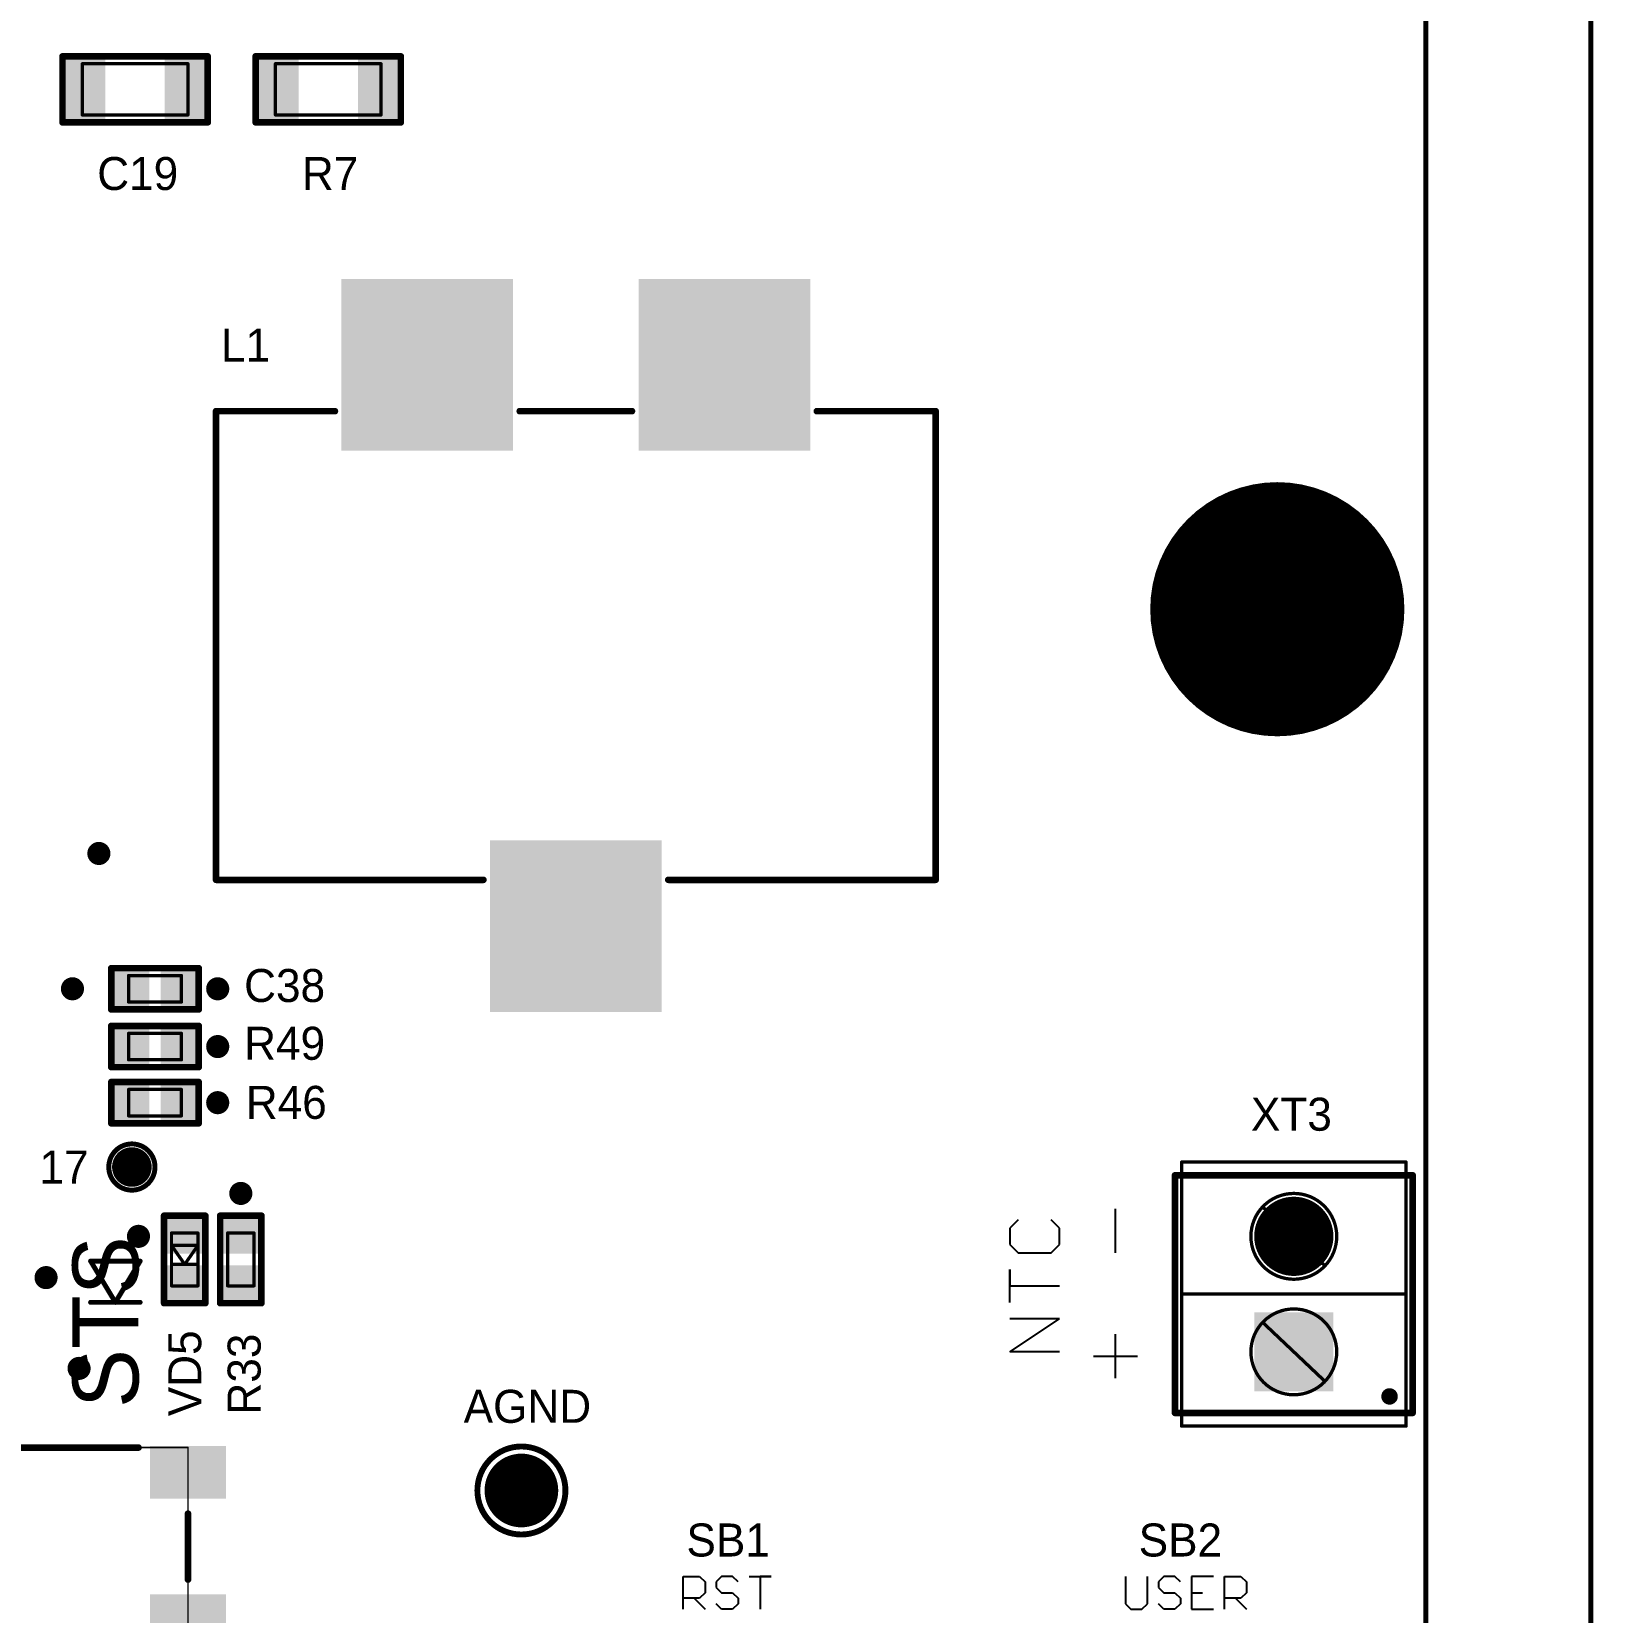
# Model space of a CAD drawing. Header units: millimetres. Extents: x 401 to 511, y 209 to 411.
# Drawn here: x 463.61 to 510.93, y 280.06 to 327.95 of the extents above; entities that cross this region are included whole.
import ezdxf

# ---------------------------------------------------------------- set-up
doc = ezdxf.new("R2010")
doc.units = ezdxf.units.MM
for name, color, linetype in [('BottomSolder', 6, 'Continuous'), ('KeepOutLayer', 6, 'Continuous'), ('Mechanical1', 6, 'Continuous'), ('MultiLayer', 9, 'Continuous'), ('TopOverlay', 2, 'Continuous'), ('TopSolder', 216, 'Continuous')]:
    doc.layers.add(name, color=color, linetype=linetype)

msp = doc.modelspace()

# ---------------------------------------------------------------- linework, layer by layer
at = {"layer": 'BottomSolder'}
for points, const_width in [([(499.425, 310.448, 1), (503.275, 310.448, 1)], 3.85), ([(465.475, 303.048, 1), (465.825, 303.048, 1)], 0.35), ([(464.675, 298.948, 1), (465.025, 298.948, 1)], 0.35), ([(469.075, 298.948, 1), (469.425, 298.948, 1)], 0.35), ([(469.075, 297.198, 1), (469.425, 297.198, 1)], 0.35), ([(469.075, 295.498, 1), (469.425, 295.498, 1)], 0.35), ([(469.775, 292.748, 1), (470.125, 292.748, 1)], 0.35), ([(501.25, 291.448, 1), (502.45, 291.448, 1)], 1.2), ([(466.675, 291.448, 1), (467.025, 291.448, 1)], 0.35), ([(463.875, 290.198, 1), (464.225, 290.198, 1)], 0.35), ([(464.875, 287.448, 1), (465.225, 287.448, 1)], 0.35), ([(477.892, 283.748, 1), (479.008, 283.748, 1)], 1.116)]:
    msp.add_lwpolyline(points, format="xyb", close=True, dxfattribs=dict(at, const_width=const_width))
msp.add_solid([(503.05, 286.748), (503.05, 289.148), (500.65, 286.748), (500.65, 289.148)], dxfattribs=at)
at = {"layer": 'KeepOutLayer', "const_width": 0.15}
for points in [[(505.85, 210.448), (505.85, 410.448)], [(510.85, 210.448), (510.85, 410.448)]]:
    msp.add_lwpolyline(points, dxfattribs=at)
at = {"layer": 'Mechanical1'}
for points, const_width in [([(465.148, 325.423), (465.148, 326.973)], 0.1), ([(465.148, 326.973), (468.348, 326.973)], 0.1), ([(468.348, 325.423), (468.348, 326.973)], 0.1), ([(470.998, 326.973), (474.198, 326.973)], 0.1), ([(470.998, 325.423), (470.998, 326.973)], 0.1), ([(474.198, 325.423), (474.198, 326.973)], 0.1), ([(465.148, 325.423), (468.348, 325.423)], 0.1), ([(470.998, 325.423), (474.198, 325.423)], 0.1), ([(466.55, 299.348), (468.15, 299.348)], 0.1), ([(466.55, 298.547), (466.55, 299.348)], 0.1), ([(468.15, 298.547), (468.15, 299.348)], 0.1), ([(466.55, 298.547), (468.15, 298.547)], 0.1), ([(466.55, 296.797), (466.55, 297.598)], 0.1), ([(466.55, 297.598), (468.15, 297.598)], 0.1), ([(468.15, 296.797), (468.15, 297.598)], 0.1), ([(466.55, 296.797), (468.15, 296.797)], 0.1), ([(466.55, 295.098), (466.55, 295.898)], 0.1), ([(466.55, 295.898), (468.15, 295.898)], 0.1), ([(468.15, 295.098), (468.15, 295.898)], 0.1), ([(466.55, 295.098), (468.15, 295.098)], 0.1), ([(498.45, 285.698), (498.45, 293.698)], 0.1), ([(498.45, 293.698), (505.25, 293.698)], 0.1), ([(505.25, 285.698), (505.25, 293.698)], 0.1), ([(500.919, 292.33), (502.781, 290.566)], 0.1), ([(467.85, 291.548), (468.65, 291.548)], 0.1), ([(467.85, 289.948), (467.85, 291.548)], 0.1), ([(467.85, 291.173), (468.65, 291.173)], 0.1), ([(467.85, 291.173), (468.25, 290.598)], 0.1), ([(468.25, 290.598), (468.65, 291.173)], 0.1), ([(468.65, 289.948), (468.65, 291.548)], 0.1), ([(469.55, 291.548), (470.35, 291.548)], 0.1), ([(469.55, 289.948), (469.55, 291.548)], 0.1), ([(470.35, 289.948), (470.35, 291.548)], 0.1), ([(467.85, 290.598), (468.65, 290.598)], 0.1), ([(467.85, 289.948), (468.65, 289.948)], 0.1), ([(469.55, 289.948), (470.35, 289.948)], 0.1), ([(498.45, 289.698), (505.25, 289.698)], 0.1), ([(500.919, 288.83), (502.781, 287.066)], 0.1), ([(498.45, 285.698), (505.25, 285.698)], 0.1), ([(459.35, 285.048), (468.35, 285.048)], 0.05), ([(468.35, 279.048), (468.35, 285.048)], 0.05)]:
    msp.add_lwpolyline(points, dxfattribs=dict(at, const_width=const_width))
for points, const_width in [([(465.123, 326.973, 1), (465.173, 326.973, 1)], 0.05), ([(465.123, 326.973, 1), (465.173, 326.973, 1)], 0.05), ([(468.323, 326.973, 1), (468.373, 326.973, 1)], 0.05), ([(468.323, 326.973, 1), (468.373, 326.973, 1)], 0.05), ([(470.973, 326.973, 1), (471.023, 326.973, 1)], 0.05), ([(470.973, 326.973, 1), (471.023, 326.973, 1)], 0.05), ([(474.173, 326.973, 1), (474.223, 326.973, 1)], 0.05), ([(474.173, 326.973, 1), (474.223, 326.973, 1)], 0.05), ([(465.123, 325.423, 1), (465.173, 325.423, 1)], 0.05), ([(465.123, 325.423, 1), (465.173, 325.423, 1)], 0.05), ([(468.323, 325.423, 1), (468.373, 325.423, 1)], 0.05), ([(468.323, 325.423, 1), (468.373, 325.423, 1)], 0.05), ([(470.973, 325.423, 1), (471.023, 325.423, 1)], 0.05), ([(470.973, 325.423, 1), (471.023, 325.423, 1)], 0.05), ([(474.173, 325.423, 1), (474.223, 325.423, 1)], 0.05), ([(474.173, 325.423, 1), (474.223, 325.423, 1)], 0.05), ([(466.525, 299.348, 1), (466.575, 299.348, 1)], 0.05), ([(466.525, 299.348, 1), (466.575, 299.348, 1)], 0.05), ([(468.125, 299.348, 1), (468.175, 299.348, 1)], 0.05), ([(468.125, 299.348, 1), (468.175, 299.348, 1)], 0.05), ([(466.525, 298.547, 1), (466.575, 298.547, 1)], 0.05), ([(466.525, 298.547, 1), (466.575, 298.547, 1)], 0.05), ([(468.125, 298.547, 1), (468.175, 298.547, 1)], 0.05), ([(468.125, 298.547, 1), (468.175, 298.547, 1)], 0.05), ([(466.525, 297.598, 1), (466.575, 297.598, 1)], 0.05), ([(466.525, 297.598, 1), (466.575, 297.598, 1)], 0.05), ([(468.125, 297.598, 1), (468.175, 297.598, 1)], 0.05), ([(468.125, 297.598, 1), (468.175, 297.598, 1)], 0.05), ([(466.525, 296.797, 1), (466.575, 296.797, 1)], 0.05), ([(466.525, 296.797, 1), (466.575, 296.797, 1)], 0.05), ([(468.125, 296.797, 1), (468.175, 296.797, 1)], 0.05), ([(468.125, 296.797, 1), (468.175, 296.797, 1)], 0.05), ([(466.525, 295.898, 1), (466.575, 295.898, 1)], 0.05), ([(466.525, 295.898, 1), (466.575, 295.898, 1)], 0.05), ([(468.125, 295.898, 1), (468.175, 295.898, 1)], 0.05), ([(468.125, 295.898, 1), (468.175, 295.898, 1)], 0.05), ([(466.525, 295.098, 1), (466.575, 295.098, 1)], 0.05), ([(466.525, 295.098, 1), (466.575, 295.098, 1)], 0.05), ([(468.125, 295.098, 1), (468.175, 295.098, 1)], 0.05), ([(468.125, 295.098, 1), (468.175, 295.098, 1)], 0.05), ([(498.425, 293.698, 1), (498.475, 293.698, 1)], 0.05), ([(498.425, 293.698, 1), (498.475, 293.698, 1)], 0.05), ([(505.225, 293.698, 1), (505.275, 293.698, 1)], 0.05), ([(505.225, 293.698, 1), (505.275, 293.698, 1)], 0.05), ([(503.15, 291.448, 1), (500.55, 291.448, 1)], 0.1), ([(500.894, 292.33, 1), (500.944, 292.33, 1)], 0.05), ([(467.825, 291.548, 1), (467.875, 291.548, 1)], 0.05), ([(467.825, 291.548, 1), (467.875, 291.548, 1)], 0.05), ([(467.825, 291.173, 1), (467.875, 291.173, 1)], 0.05), ([(467.825, 291.173, 1), (467.875, 291.173, 1)], 0.05), ([(468.625, 291.548, 1), (468.675, 291.548, 1)], 0.05), ([(468.625, 291.548, 1), (468.675, 291.548, 1)], 0.05), ([(468.625, 291.173, 1), (468.675, 291.173, 1)], 0.05), ([(468.625, 291.173, 1), (468.675, 291.173, 1)], 0.05), ([(469.525, 291.548, 1), (469.575, 291.548, 1)], 0.05), ([(469.525, 291.548, 1), (469.575, 291.548, 1)], 0.05), ([(470.325, 291.548, 1), (470.375, 291.548, 1)], 0.05), ([(470.325, 291.548, 1), (470.375, 291.548, 1)], 0.05), ([(500.525, 291.448, 1), (500.575, 291.448, 1)], 0.05), ([(503.125, 291.448, 1), (503.175, 291.448, 1)], 0.05), ([(467.825, 290.598, 1), (467.875, 290.598, 1)], 0.05), ([(468.225, 290.598, 1), (468.275, 290.598, 1)], 0.05), ([(468.225, 290.598, 1), (468.275, 290.598, 1)], 0.05), ([(468.625, 290.598, 1), (468.675, 290.598, 1)], 0.05), ([(502.756, 290.566, 1), (502.806, 290.566, 1)], 0.05), ([(467.825, 289.948, 1), (467.875, 289.948, 1)], 0.05), ([(467.825, 289.948, 1), (467.875, 289.948, 1)], 0.05), ([(468.625, 289.948, 1), (468.675, 289.948, 1)], 0.05), ([(468.625, 289.948, 1), (468.675, 289.948, 1)], 0.05), ([(469.525, 289.948, 1), (469.575, 289.948, 1)], 0.05), ([(469.525, 289.948, 1), (469.575, 289.948, 1)], 0.05), ([(470.325, 289.948, 1), (470.375, 289.948, 1)], 0.05), ([(470.325, 289.948, 1), (470.375, 289.948, 1)], 0.05), ([(498.425, 289.698, 1), (498.475, 289.698, 1)], 0.05), ([(503.15, 287.948, 1), (500.55, 287.948, 1)], 0.1), ([(505.225, 289.698, 1), (505.275, 289.698, 1)], 0.05), ([(500.894, 288.83, 1), (500.944, 288.83, 1)], 0.05), ([(500.525, 287.948, 1), (500.575, 287.948, 1)], 0.05), ([(503.125, 287.948, 1), (503.175, 287.948, 1)], 0.05), ([(502.756, 287.066, 1), (502.806, 287.066, 1)], 0.05), ([(498.425, 285.698, 1), (498.475, 285.698, 1)], 0.05), ([(498.425, 285.698, 1), (498.475, 285.698, 1)], 0.05), ([(505.225, 285.698, 1), (505.275, 285.698, 1)], 0.05), ([(505.225, 285.698, 1), (505.275, 285.698, 1)], 0.05), ([(468.337, 285.048, 1), (468.362, 285.048, 1)], 0.025), ([(468.337, 285.048, 1), (468.362, 285.048, 1)], 0.025)]:
    msp.add_lwpolyline(points, format="xyb", close=True, dxfattribs=dict(at, const_width=const_width))
at = {"layer": 'MultiLayer'}
for points, const_width in [([(465.475, 303.048, 1), (465.825, 303.048, 1)], 0.35), ([(464.675, 298.948, 1), (465.025, 298.948, 1)], 0.35), ([(469.075, 298.948, 1), (469.425, 298.948, 1)], 0.35), ([(469.075, 297.198, 1), (469.425, 297.198, 1)], 0.35), ([(469.075, 295.498, 1), (469.425, 295.498, 1)], 0.35), ([(469.775, 292.748, 1), (470.125, 292.748, 1)], 0.35), ([(501.3, 291.448, 1), (502.4, 291.448, 1)], 1.1), ([(466.675, 291.448, 1), (467.025, 291.448, 1)], 0.35), ([(463.875, 290.198, 1), (464.225, 290.198, 1)], 0.35), ([(464.875, 287.448, 1), (465.225, 287.448, 1)], 0.35), ([(477.942, 283.748, 1), (478.958, 283.748, 1)], 1.016)]:
    msp.add_lwpolyline(points, format="xyb", close=True, dxfattribs=dict(at, const_width=const_width))
msp.add_solid([(502.95, 286.848), (502.95, 289.048), (500.75, 286.848), (500.75, 289.048)], dxfattribs=at)
at = {"layer": 'TopOverlay'}
for p, q in [((496.45, 290.948), (496.45, 292.281)), ((493.5, 291.946), (493.25, 291.696)), ((493.25, 291.696), (493.25, 291.197)), ((494.75, 291.696), (494.5, 291.946)), ((494.75, 291.197), (494.75, 291.696)), ((493.25, 291.197), (493.5, 290.947)), ((494.5, 290.947), (494.75, 291.197)), ((493.5, 290.947), (494.5, 290.947)), ((493.25, 289.447), (493.25, 290.447)), ((493.25, 290.447), (493.25, 289.947)), ((493.25, 289.947), (494.75, 289.947)), ((493.25, 287.948), (494.75, 288.947)), ((494.75, 288.947), (493.25, 288.947)), ((496.45, 287.148), (496.45, 288.481)), ((494.75, 287.948), (493.25, 287.948)), ((495.784, 287.814), (497.117, 287.814)), ((483.35, 280.148), (483.35, 281.147)), ((483.35, 281.147), (483.85, 281.147)), ((483.85, 281.147), (484.016, 280.981)), ((484.516, 281.147), (484.35, 280.981)), ((484.85, 281.147), (484.516, 281.147)), ((485.016, 280.981), (484.85, 281.147)), ((485.349, 281.147), (486.016, 281.147)), ((486.016, 281.147), (485.683, 281.147)), ((485.683, 281.147), (485.683, 280.148)), ((496.75, 281.147), (496.75, 280.314)), ((497.416, 280.314), (497.416, 281.147)), ((497.916, 281.147), (497.75, 280.981)), ((498.25, 281.147), (497.916, 281.147)), ((498.416, 280.981), (498.25, 281.147)), ((499.416, 281.147), (498.749, 281.147)), ((498.749, 281.147), (498.749, 280.148)), ((499.749, 280.148), (499.749, 281.147)), ((499.749, 281.147), (500.249, 281.147)), ((500.249, 281.147), (500.415, 280.981)), ((484.016, 280.981), (484.016, 280.647)), ((484.35, 280.981), (484.35, 280.814)), ((484.35, 280.814), (484.516, 280.647)), ((497.75, 280.981), (497.75, 280.814)), ((497.75, 280.814), (497.916, 280.647)), ((500.415, 280.981), (500.415, 280.647)), ((483.85, 280.481), (483.35, 280.481)), ((483.683, 280.481), (484.016, 280.148)), ((484.016, 280.647), (483.85, 280.481)), ((484.516, 280.148), (484.35, 280.314)), ((484.516, 280.647), (484.85, 280.647)), ((484.85, 280.647), (485.016, 280.481)), ((485.016, 280.314), (484.85, 280.148)), ((485.016, 280.481), (485.016, 280.314)), ((496.75, 280.314), (496.917, 280.148)), ((497.25, 280.148), (497.416, 280.314)), ((497.916, 280.148), (497.75, 280.314)), ((497.916, 280.647), (498.25, 280.647)), ((498.25, 280.647), (498.416, 280.481)), ((498.416, 280.314), (498.25, 280.148)), ((498.416, 280.481), (498.416, 280.314)), ((498.749, 280.647), (499.083, 280.647)), ((500.249, 280.481), (499.749, 280.481)), ((500.082, 280.481), (500.415, 280.148)), ((500.415, 280.647), (500.249, 280.481)), ((484.85, 280.148), (484.516, 280.148)), ((496.917, 280.148), (497.25, 280.148)), ((498.25, 280.148), (497.916, 280.148)), ((498.749, 280.148), (499.416, 280.148))]:
    msp.add_line(p, q, dxfattribs=at)
for points, const_width in [([(464.548, 325.198), (464.548, 327.198)], 0.2), ([(464.548, 327.198), (468.948, 327.198)], 0.2), ([(468.948, 325.198), (468.948, 327.198)], 0.2), ([(470.398, 327.198), (474.798, 327.198)], 0.2), ([(470.398, 325.198), (470.398, 327.198)], 0.2), ([(474.798, 325.198), (474.798, 327.198)], 0.2), ([(464.548, 325.198), (468.948, 325.198)], 0.2), ([(470.398, 325.198), (474.798, 325.198)], 0.2), ([(469.2, 302.248), (469.2, 316.448)], 0.2), ([(469.2, 316.448), (472.8, 316.448)], 0.2), ([(478.4, 316.448), (481.8, 316.448)], 0.2), ([(487.4, 316.448), (491, 316.448)], 0.2), ([(491, 302.248), (491, 316.448)], 0.2), ([(469.2, 302.248), (477.3, 302.248)], 0.2), ([(482.9, 302.248), (491, 302.248)], 0.2), ([(466.025, 299.573), (468.675, 299.573)], 0.2), ([(466.025, 298.323), (466.025, 299.573)], 0.2), ([(468.675, 298.323), (468.675, 299.573)], 0.2), ([(466.025, 298.323), (468.675, 298.323)], 0.2), ([(466.025, 296.573), (466.025, 297.823)], 0.2), ([(466.025, 297.823), (468.675, 297.823)], 0.2), ([(468.675, 296.573), (468.675, 297.823)], 0.2), ([(466.025, 296.573), (468.675, 296.573)], 0.2), ([(466.025, 294.873), (466.025, 296.123)], 0.2), ([(466.025, 296.123), (468.675, 296.123)], 0.2), ([(468.675, 294.873), (468.675, 296.123)], 0.2), ([(466.025, 294.873), (468.675, 294.873)], 0.2), ([(498.25, 286.098), (498.25, 293.298)], 0.2), ([(498.25, 293.298), (505.45, 293.298)], 0.2), ([(505.45, 286.098), (505.45, 293.298)], 0.2), ([(467.625, 292.073), (468.875, 292.073)], 0.2), ([(467.625, 289.423), (467.625, 292.073)], 0.2), ([(468.875, 289.423), (468.875, 292.073)], 0.2), ([(469.325, 292.073), (470.575, 292.073)], 0.2), ([(469.325, 289.423), (469.325, 292.073)], 0.2), ([(470.575, 289.423), (470.575, 292.073)], 0.2), ([(465.4, 290.698), (466.15, 289.448)], 0.15), ([(465.4, 290.698), (466.9, 290.698)], 0.15), ([(466.15, 289.448), (466.9, 290.698)], 0.15), ([(465.4, 289.448), (466.9, 289.448)], 0.15), ([(467.625, 289.423), (468.875, 289.423)], 0.2), ([(469.325, 289.423), (470.575, 289.423)], 0.2), ([(498.25, 286.098), (505.45, 286.098)], 0.2), ([(460.85, 285.048), (466.85, 285.048)], 0.2), ([(468.35, 281.048), (468.35, 283.048)], 0.2)]:
    msp.add_lwpolyline(points, dxfattribs=dict(at, const_width=const_width))
for points, const_width in [([(464.498, 327.198, 1), (464.598, 327.198, 1)], 0.1), ([(464.498, 327.198, 1), (464.598, 327.198, 1)], 0.1), ([(468.898, 327.198, 1), (468.998, 327.198, 1)], 0.1), ([(468.898, 327.198, 1), (468.998, 327.198, 1)], 0.1), ([(470.348, 327.198, 1), (470.448, 327.198, 1)], 0.1), ([(470.348, 327.198, 1), (470.448, 327.198, 1)], 0.1), ([(474.748, 327.198, 1), (474.848, 327.198, 1)], 0.1), ([(474.748, 327.198, 1), (474.848, 327.198, 1)], 0.1), ([(464.498, 325.198, 1), (464.598, 325.198, 1)], 0.1), ([(464.498, 325.198, 1), (464.598, 325.198, 1)], 0.1), ([(468.898, 325.198, 1), (468.998, 325.198, 1)], 0.1), ([(468.898, 325.198, 1), (468.998, 325.198, 1)], 0.1), ([(470.348, 325.198, 1), (470.448, 325.198, 1)], 0.1), ([(470.348, 325.198, 1), (470.448, 325.198, 1)], 0.1), ([(474.748, 325.198, 1), (474.848, 325.198, 1)], 0.1), ([(474.748, 325.198, 1), (474.848, 325.198, 1)], 0.1), ([(469.15, 316.448, 1), (469.25, 316.448, 1)], 0.1), ([(469.15, 316.448, 1), (469.25, 316.448, 1)], 0.1), ([(472.75, 316.448, 1), (472.85, 316.448, 1)], 0.1), ([(478.35, 316.448, 1), (478.45, 316.448, 1)], 0.1), ([(481.75, 316.448, 1), (481.85, 316.448, 1)], 0.1), ([(487.35, 316.448, 1), (487.45, 316.448, 1)], 0.1), ([(490.95, 316.448, 1), (491.05, 316.448, 1)], 0.1), ([(490.95, 316.448, 1), (491.05, 316.448, 1)], 0.1), ([(469.15, 302.248, 1), (469.25, 302.248, 1)], 0.1), ([(469.15, 302.248, 1), (469.25, 302.248, 1)], 0.1), ([(477.25, 302.248, 1), (477.35, 302.248, 1)], 0.1), ([(482.85, 302.248, 1), (482.95, 302.248, 1)], 0.1), ([(490.95, 302.248, 1), (491.05, 302.248, 1)], 0.1), ([(490.95, 302.248, 1), (491.05, 302.248, 1)], 0.1), ([(465.975, 299.573, 1), (466.075, 299.573, 1)], 0.1), ([(465.975, 299.573, 1), (466.075, 299.573, 1)], 0.1), ([(468.625, 299.573, 1), (468.725, 299.573, 1)], 0.1), ([(468.625, 299.573, 1), (468.725, 299.573, 1)], 0.1), ([(465.975, 298.323, 1), (466.075, 298.323, 1)], 0.1), ([(465.975, 298.323, 1), (466.075, 298.323, 1)], 0.1), ([(468.625, 298.323, 1), (468.725, 298.323, 1)], 0.1), ([(468.625, 298.323, 1), (468.725, 298.323, 1)], 0.1), ([(465.975, 297.823, 1), (466.075, 297.823, 1)], 0.1), ([(465.975, 297.823, 1), (466.075, 297.823, 1)], 0.1), ([(468.625, 297.823, 1), (468.725, 297.823, 1)], 0.1), ([(468.625, 297.823, 1), (468.725, 297.823, 1)], 0.1), ([(465.975, 296.573, 1), (466.075, 296.573, 1)], 0.1), ([(465.975, 296.573, 1), (466.075, 296.573, 1)], 0.1), ([(468.625, 296.573, 1), (468.725, 296.573, 1)], 0.1), ([(468.625, 296.573, 1), (468.725, 296.573, 1)], 0.1), ([(465.975, 296.123, 1), (466.075, 296.123, 1)], 0.1), ([(465.975, 296.123, 1), (466.075, 296.123, 1)], 0.1), ([(468.625, 296.123, 1), (468.725, 296.123, 1)], 0.1), ([(468.625, 296.123, 1), (468.725, 296.123, 1)], 0.1), ([(465.975, 294.873, 1), (466.075, 294.873, 1)], 0.1), ([(465.975, 294.873, 1), (466.075, 294.873, 1)], 0.1), ([(468.625, 294.873, 1), (468.725, 294.873, 1)], 0.1), ([(468.625, 294.873, 1), (468.725, 294.873, 1)], 0.1), ([(467.35, 293.548, 1), (465.95, 293.548, 1)], 0.15), ([(465.912, 293.548, 1), (465.987, 293.548, 1)], 0.075), ([(467.312, 293.548, 1), (467.388, 293.548, 1)], 0.075), ([(498.2, 293.298, 1), (498.3, 293.298, 1)], 0.1), ([(498.2, 293.298, 1), (498.3, 293.298, 1)], 0.1), ([(505.4, 293.298, 1), (505.5, 293.298, 1)], 0.1), ([(505.4, 293.298, 1), (505.5, 293.298, 1)], 0.1), ([(467.575, 292.073, 1), (467.675, 292.073, 1)], 0.1), ([(467.575, 292.073, 1), (467.675, 292.073, 1)], 0.1), ([(468.825, 292.073, 1), (468.925, 292.073, 1)], 0.1), ([(468.825, 292.073, 1), (468.925, 292.073, 1)], 0.1), ([(469.275, 292.073, 1), (469.375, 292.073, 1)], 0.1), ([(469.275, 292.073, 1), (469.375, 292.073, 1)], 0.1), ([(470.525, 292.073, 1), (470.625, 292.073, 1)], 0.1), ([(470.525, 292.073, 1), (470.625, 292.073, 1)], 0.1), ([(465.362, 290.698, 1), (465.437, 290.698, 1)], 0.075), ([(465.362, 290.698, 1), (465.437, 290.698, 1)], 0.075), ([(466.862, 290.698, 1), (466.937, 290.698, 1)], 0.075), ([(466.862, 290.698, 1), (466.937, 290.698, 1)], 0.075), ([(465.362, 289.448, 1), (465.437, 289.448, 1)], 0.075), ([(466.112, 289.448, 1), (466.188, 289.448, 1)], 0.075), ([(466.112, 289.448, 1), (466.188, 289.448, 1)], 0.075), ([(466.862, 289.448, 1), (466.937, 289.448, 1)], 0.075), ([(467.575, 289.423, 1), (467.675, 289.423, 1)], 0.1), ([(467.575, 289.423, 1), (467.675, 289.423, 1)], 0.1), ([(468.825, 289.423, 1), (468.925, 289.423, 1)], 0.1), ([(468.825, 289.423, 1), (468.925, 289.423, 1)], 0.1), ([(469.275, 289.423, 1), (469.375, 289.423, 1)], 0.1), ([(469.275, 289.423, 1), (469.375, 289.423, 1)], 0.1), ([(470.525, 289.423, 1), (470.625, 289.423, 1)], 0.1), ([(470.525, 289.423, 1), (470.625, 289.423, 1)], 0.1), ([(504.625, 286.598, 1), (504.875, 286.598, 1)], 0.25), ([(498.2, 286.098, 1), (498.3, 286.098, 1)], 0.1), ([(498.2, 286.098, 1), (498.3, 286.098, 1)], 0.1), ([(505.4, 286.098, 1), (505.5, 286.098, 1)], 0.1), ([(505.4, 286.098, 1), (505.5, 286.098, 1)], 0.1), ([(466.8, 285.048, 1), (466.9, 285.048, 1)], 0.1), ([(479.784, 283.748, 1), (477.117, 283.748, 1)], 0.178), ([(477.072, 283.748, 1), (477.161, 283.748, 1)], 0.0889), ([(479.739, 283.748, 1), (479.828, 283.748, 1)], 0.0889), ([(468.3, 283.048, 1), (468.4, 283.048, 1)], 0.1), ([(468.3, 281.048, 1), (468.4, 281.048, 1)], 0.1)]:
    msp.add_lwpolyline(points, format="xyb", close=True, dxfattribs=dict(at, const_width=const_width))
at = {"layer": 'TopSolder'}
for points, const_width in [([(499.425, 310.448, 1), (503.275, 310.448, 1)], 3.85), ([(465.475, 303.048, 1), (465.825, 303.048, 1)], 0.35), ([(464.675, 298.948, 1), (465.025, 298.948, 1)], 0.35), ([(469.075, 298.948, 1), (469.425, 298.948, 1)], 0.35), ([(469.075, 297.198, 1), (469.425, 297.198, 1)], 0.35), ([(469.075, 295.498, 1), (469.425, 295.498, 1)], 0.35), ([(466.35, 293.548, 1), (466.95, 293.548, 1)], 0.6), ([(469.775, 292.748, 1), (470.125, 292.748, 1)], 0.35), ([(501.25, 291.448, 1), (502.45, 291.448, 1)], 1.2), ([(466.675, 291.448, 1), (467.025, 291.448, 1)], 0.35), ([(463.875, 290.198, 1), (464.225, 290.198, 1)], 0.35), ([(464.875, 287.448, 1), (465.225, 287.448, 1)], 0.35), ([(477.892, 283.748, 1), (479.008, 283.748, 1)], 1.116)]:
    msp.add_lwpolyline(points, format="xyb", close=True, dxfattribs=dict(at, const_width=const_width))
for points in [[(465.848, 325.298), (465.848, 327.098), (464.648, 325.298), (464.648, 327.098)], [(468.848, 325.298), (468.848, 327.098), (467.648, 325.298), (467.648, 327.098)], [(471.698, 325.298), (471.698, 327.098), (470.498, 325.298), (470.498, 327.098)], [(474.698, 325.298), (474.698, 327.098), (473.498, 325.298), (473.498, 327.098)], [(478.2, 320.448), (473, 320.448), (478.2, 315.248), (473, 315.248)], [(487.2, 320.448), (482, 320.448), (487.2, 315.248), (482, 315.248)], [(482.7, 303.448), (477.5, 303.448), (482.7, 298.248), (477.5, 298.248)], [(466.125, 299.473), (466.125, 298.423), (467.175, 299.473), (467.175, 298.423)], [(467.525, 299.473), (467.525, 298.423), (468.575, 299.473), (468.575, 298.423)], [(466.125, 297.723), (466.125, 296.673), (467.175, 297.723), (467.175, 296.673)], [(467.525, 297.723), (467.525, 296.673), (468.575, 297.723), (468.575, 296.673)], [(467.175, 294.973), (467.175, 296.023), (466.125, 294.973), (466.125, 296.023)], [(468.575, 294.973), (468.575, 296.023), (467.525, 294.973), (467.525, 296.023)], [(467.725, 290.923), (468.775, 290.923), (467.725, 291.973), (468.775, 291.973)], [(469.425, 290.923), (470.475, 290.923), (469.425, 291.973), (470.475, 291.973)], [(467.725, 289.523), (468.775, 289.523), (467.725, 290.573), (468.775, 290.573)], [(469.425, 289.523), (470.475, 289.523), (469.425, 290.573), (470.475, 290.573)], [(503.05, 286.748), (503.05, 289.148), (500.65, 286.748), (500.65, 289.148)], [(469.5, 285.098), (467.2, 285.098), (469.5, 283.498), (467.2, 283.498)], [(469.5, 280.598), (467.2, 280.598), (469.5, 278.998), (467.2, 278.998)]]:
    msp.add_solid(points, dxfattribs=at)

# ---------------------------------------------------------------- texts
at = {"layer": 'TopOverlay'}
for s, p in [('C19', (465.6, 323.148)), ('R7', (471.8, 323.148)), ('L1', (469.35, 317.948)), ('C38', (470.05, 298.548)), ('R49', (470.05, 296.797)), ('R46', (470.1, 295.007)), ('XT3', (500.55, 294.648)), ('17', (463.85, 293.048)), ('AGND', (476.7, 285.798)), ('SB1', (483.45, 281.748)), ('SB2', (497.15, 281.748))]:
    msp.add_text(s, height=1, dxfattribs=at).set_placement(p)
for s, height, p in [('STS', 2, (466.85, 286.248)), ('VD5', 1, (468.75, 285.998)), ('R33', 1, (470.55, 286.048))]:
    msp.add_text(s, height=height, rotation=90, dxfattribs=at).set_placement(p)

doc.saveas('drawing.dxf')
